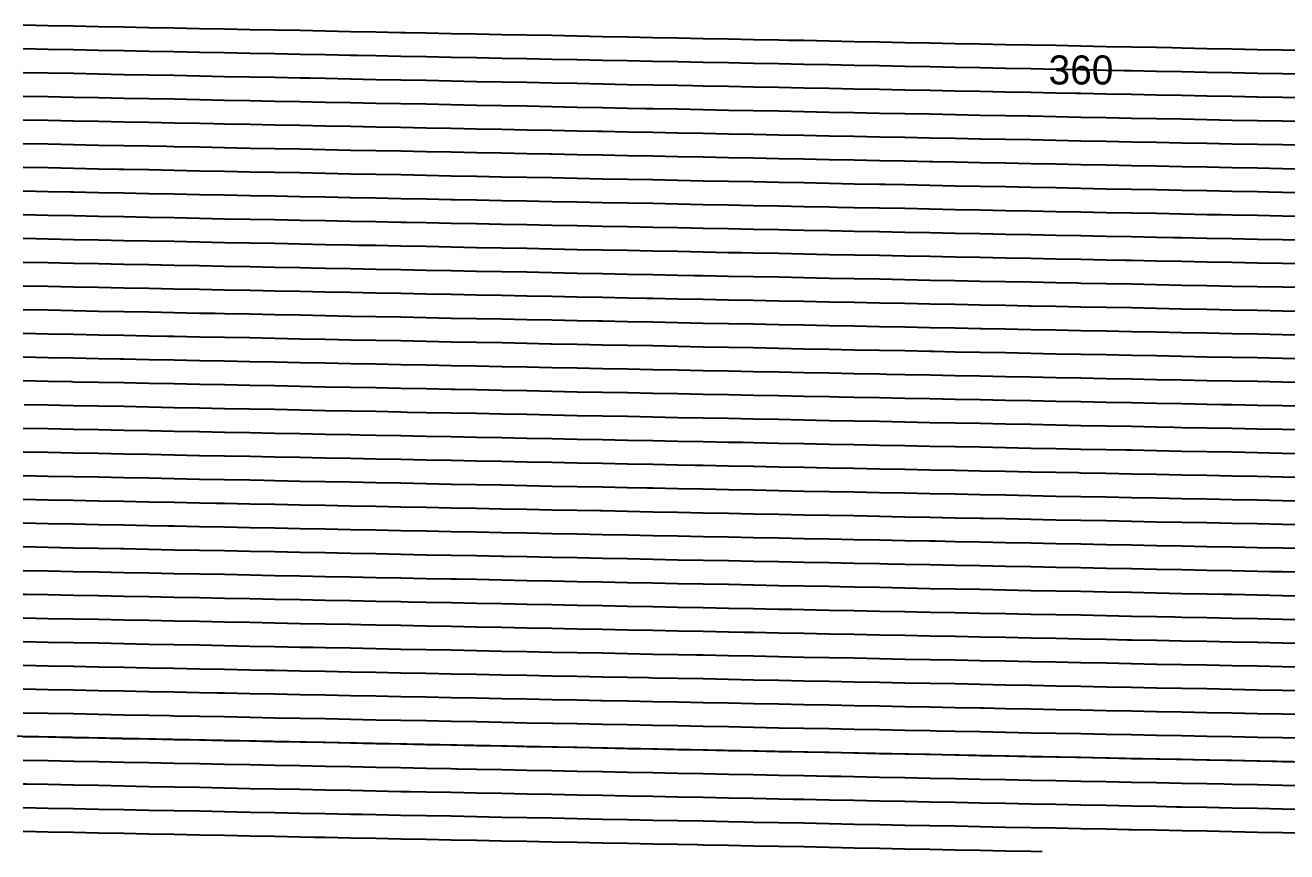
# Model space of a CAD drawing. Header units: metres. Extents: x 2416 to 4584, y 31 to 133.
# Drawn here: x 3918.8 to 4027.4, y 32.7 to 103.9 of the extents above; entities that cross this region are included whole.
import ezdxf
from ezdxf.enums import TextEntityAlignment as Align

# ---------------------------------------------------------------- set-up
doc = ezdxf.new("R2010")
doc.units = ezdxf.units.M
for name, color, linetype in [('Vs_1000', 7, 'Continuous'), ('Vs_1020', 7, 'Continuous'), ('Vs_340', 7, 'Continuous'), ('Vs_360', 7, 'Continuous'), ('Vs_380', 7, 'Continuous'), ('Vs_400', 7, 'Continuous'), ('Vs_420', 7, 'Continuous'), ('Vs_440', 7, 'Continuous'), ('Vs_460', 7, 'Continuous'), ('Vs_480', 7, 'Continuous'), ('Vs_500', 7, 'Continuous'), ('Vs_520', 7, 'Continuous'), ('Vs_540', 7, 'Continuous'), ('Vs_560', 7, 'Continuous'), ('Vs_580', 7, 'Continuous'), ('Vs_600', 7, 'Continuous'), ('Vs_620', 7, 'Continuous'), ('Vs_640', 7, 'Continuous'), ('Vs_660', 7, 'Continuous'), ('Vs_680', 7, 'Continuous'), ('Vs_700', 7, 'Continuous'), ('Vs_720', 7, 'Continuous'), ('Vs_740', 7, 'Continuous'), ('Vs_760', 7, 'Continuous'), ('Vs_780', 7, 'Continuous'), ('Vs_800', 7, 'Continuous'), ('Vs_820', 7, 'Continuous'), ('Vs_840', 7, 'Continuous'), ('Vs_860', 7, 'Continuous'), ('Vs_880', 7, 'Continuous'), ('Vs_900', 7, 'Continuous'), ('Vs_920', 7, 'Continuous'), ('Vs_940', 7, 'Continuous'), ('Vs_960', 7, 'Continuous'), ('Vs_980', 7, 'Continuous')]:
    doc.layers.add(name, color=color, linetype=linetype)

msp = doc.modelspace()

# ---------------------------------------------------------------- linework, layer by layer
at = {"layer": 'Vs_1000'}
msp.add_lwpolyline([(4029.17, 34.31), (4027.01, 34.35), (4024.84, 34.39), (4022.67, 34.44), (4020.5, 34.48), (4018.33, 34.52), (4016.17, 34.57), (4014, 34.61), (4013.76, 34.61), (4011.83, 34.65), (4009.66, 34.69), (4007.49, 34.74), (4005.33, 34.78), (4003.16, 34.82), (4000.99, 34.87), (3998.82, 34.91), (3996.65, 34.95), (3994.49, 34.99), (3992.32, 35.04), (3990.15, 35.08), (3987.98, 35.12), (3985.81, 35.17), (3983.65, 35.21), (3981.48, 35.25), (3980.77, 35.27), (3979.31, 35.3), (3977.14, 35.34), (3974.97, 35.38), (3972.8, 35.42), (3970.64, 35.47), (3968.47, 35.51), (3966.3, 35.55), (3964.13, 35.6), (3961.96, 35.64), (3959.8, 35.68), (3957.63, 35.72), (3955.46, 35.77), (3953.29, 35.81), (3951.12, 35.85), (3948.96, 35.9), (3947.77, 35.92), (3946.79, 35.94), (3944.62, 35.98), (3942.45, 36.02), (3940.28, 36.07), (3938.12, 36.11), (3935.95, 36.15), (3933.78, 36.2), (3931.61, 36.24), (3929.44, 36.28), (3927.28, 36.33), (3925.11, 36.37), (3922.94, 36.41), (3920.77, 36.45), (3918.6, 36.5)], dxfattribs=at)
at = {"layer": 'Vs_1020'}
msp.add_lwpolyline([(4006.33, 32.72), (4005.33, 32.74), (4003.16, 32.78), (4000.99, 32.82), (3998.82, 32.87), (3996.65, 32.91), (3994.49, 32.95), (3992.32, 33), (3990.15, 33.04), (3987.98, 33.08), (3985.81, 33.13), (3983.65, 33.17), (3981.48, 33.21), (3979.31, 33.25), (3977.14, 33.3), (3976.65, 33.31), (3974.97, 33.34), (3972.8, 33.38), (3970.64, 33.43), (3968.47, 33.47), (3966.3, 33.51), (3964.13, 33.55), (3961.96, 33.6), (3959.8, 33.64), (3957.63, 33.68), (3955.46, 33.73), (3953.29, 33.77), (3951.12, 33.81), (3948.96, 33.85), (3946.79, 33.9), (3944.62, 33.94), (3943.66, 33.96), (3942.45, 33.98), (3940.28, 34.03), (3938.12, 34.07), (3935.95, 34.11), (3933.78, 34.16), (3931.61, 34.2), (3929.44, 34.24), (3927.28, 34.28), (3925.11, 34.33), (3922.94, 34.37), (3920.77, 34.41), (3918.6, 34.46)], dxfattribs=at)
at = {"layer": 'Vs_340'}
msp.add_lwpolyline([(4029.17, 101.67), (4027.01, 101.71), (4024.84, 101.75), (4022.67, 101.8), (4020.5, 101.84), (4018.33, 101.88), (4017.48, 101.9), (4016.17, 101.93), (4014, 101.97), (4011.83, 102.01), (4009.66, 102.05), (4007.49, 102.1), (4005.33, 102.14), (4003.16, 102.18), (4000.99, 102.23), (3998.82, 102.27), (3996.65, 102.31), (3994.49, 102.35), (3992.32, 102.4), (3990.15, 102.44), (3987.98, 102.48), (3985.81, 102.53), (3984.49, 102.55), (3983.65, 102.57), (3981.48, 102.61), (3979.31, 102.66), (3977.14, 102.7), (3974.97, 102.74), (3972.8, 102.78), (3970.64, 102.83), (3968.47, 102.87), (3966.3, 102.91), (3964.13, 102.96), (3961.96, 103), (3959.8, 103.04), (3957.63, 103.08), (3955.46, 103.13), (3953.29, 103.17), (3951.5, 103.21), (3951.12, 103.21), (3948.96, 103.26), (3946.79, 103.3), (3944.62, 103.34), (3942.45, 103.39), (3940.28, 103.43), (3938.12, 103.47), (3935.95, 103.51), (3933.78, 103.56), (3931.61, 103.6), (3929.44, 103.64), (3927.28, 103.69), (3925.11, 103.73), (3922.94, 103.77), (3920.77, 103.81), (3918.6, 103.86)], dxfattribs=at)
at = {"layer": 'Vs_360'}
msp.add_lwpolyline([(4029.17, 99.63), (4027.01, 99.67), (4024.84, 99.71), (4022.67, 99.76), (4020.5, 99.8), (4018.33, 99.84), (4016.17, 99.88), (4014, 99.93), (4013.37, 99.94), (4011.83, 99.97), (4009.66, 100.01), (4007.49, 100.06), (4005.33, 100.1), (4003.16, 100.14), (4000.99, 100.18), (3998.82, 100.23), (3996.65, 100.27), (3994.49, 100.31), (3992.32, 100.36), (3990.15, 100.4), (3987.98, 100.44), (3985.81, 100.49), (3983.65, 100.53), (3981.48, 100.57), (3980.38, 100.59), (3979.31, 100.61), (3977.14, 100.66), (3974.97, 100.7), (3972.8, 100.74), (3970.64, 100.79), (3968.47, 100.83), (3966.3, 100.87), (3964.13, 100.91), (3961.96, 100.96), (3959.8, 101), (3957.63, 101.04), (3955.46, 101.09), (3953.29, 101.13), (3951.12, 101.17), (3948.96, 101.22), (3947.38, 101.25), (3946.79, 101.26), (3944.62, 101.3), (3942.45, 101.34), (3940.28, 101.39), (3938.12, 101.43), (3935.95, 101.47), (3933.78, 101.52), (3931.61, 101.56), (3929.44, 101.6), (3927.28, 101.64), (3925.11, 101.69), (3922.94, 101.73), (3920.77, 101.77), (3918.6, 101.82)], dxfattribs=at)
at = {"layer": 'Vs_380'}
msp.add_lwpolyline([(4029.17, 97.59), (4027.01, 97.63), (4024.84, 97.67), (4022.67, 97.71), (4020.5, 97.76), (4018.33, 97.8), (4016.17, 97.84), (4014, 97.89), (4011.83, 97.93), (4009.66, 97.97), (4009.26, 97.98), (4007.49, 98.01), (4005.33, 98.06), (4003.16, 98.1), (4000.99, 98.14), (3998.82, 98.19), (3996.65, 98.23), (3994.49, 98.27), (3992.32, 98.32), (3990.15, 98.36), (3987.98, 98.4), (3985.81, 98.44), (3983.65, 98.49), (3981.48, 98.53), (3979.31, 98.57), (3977.14, 98.62), (3976.26, 98.63), (3974.97, 98.66), (3972.8, 98.7), (3970.64, 98.74), (3968.47, 98.79), (3966.3, 98.83), (3964.13, 98.87), (3961.96, 98.92), (3959.8, 98.96), (3957.63, 99), (3955.46, 99.05), (3953.29, 99.09), (3951.12, 99.13), (3948.96, 99.17), (3946.79, 99.22), (3944.62, 99.26), (3943.27, 99.29), (3942.45, 99.3), (3940.28, 99.35), (3938.12, 99.39), (3935.95, 99.43), (3933.78, 99.47), (3931.61, 99.52), (3929.44, 99.56), (3927.28, 99.6), (3925.11, 99.65), (3922.94, 99.69), (3920.77, 99.73), (3918.6, 99.77)], dxfattribs=at)
at = {"layer": 'Vs_400'}
msp.add_lwpolyline([(4029.17, 95.54), (4027.01, 95.59), (4024.84, 95.63), (4022.67, 95.67), (4020.5, 95.72), (4018.33, 95.76), (4016.17, 95.8), (4014, 95.84), (4011.83, 95.89), (4009.66, 95.93), (4007.49, 95.97), (4005.33, 96.02), (4005.14, 96.02), (4003.16, 96.06), (4000.99, 96.1), (3998.82, 96.15), (3996.65, 96.19), (3994.49, 96.23), (3992.32, 96.27), (3990.15, 96.32), (3987.98, 96.36), (3985.81, 96.4), (3983.65, 96.45), (3981.48, 96.49), (3979.31, 96.53), (3977.14, 96.57), (3974.97, 96.62), (3972.8, 96.66), (3972.15, 96.67), (3970.64, 96.7), (3968.47, 96.75), (3966.3, 96.79), (3964.13, 96.83), (3961.96, 96.88), (3959.8, 96.92), (3957.63, 96.96), (3955.46, 97), (3953.29, 97.05), (3951.12, 97.09), (3948.96, 97.13), (3946.79, 97.18), (3944.62, 97.22), (3942.45, 97.26), (3940.28, 97.3), (3939.16, 97.33), (3938.12, 97.35), (3935.95, 97.39), (3933.78, 97.43), (3931.61, 97.48), (3929.44, 97.52), (3927.28, 97.56), (3925.11, 97.6), (3922.94, 97.65), (3920.77, 97.69), (3918.6, 97.73)], dxfattribs=at)
at = {"layer": 'Vs_420'}
msp.add_lwpolyline([(4029.17, 93.5), (4027.01, 93.55), (4024.84, 93.59), (4022.67, 93.63), (4020.5, 93.67), (4018.33, 93.72), (4016.17, 93.76), (4014, 93.8), (4011.83, 93.85), (4009.66, 93.89), (4007.49, 93.93), (4005.33, 93.98), (4003.16, 94.02), (4001.03, 94.06), (4000.99, 94.06), (3998.82, 94.1), (3996.65, 94.15), (3994.49, 94.19), (3992.32, 94.23), (3990.15, 94.28), (3987.98, 94.32), (3985.81, 94.36), (3983.65, 94.4), (3981.48, 94.45), (3979.31, 94.49), (3977.14, 94.53), (3974.97, 94.58), (3972.8, 94.62), (3970.64, 94.66), (3968.47, 94.71), (3968.04, 94.71), (3966.3, 94.75), (3964.13, 94.79), (3961.96, 94.83), (3959.8, 94.88), (3957.63, 94.92), (3955.46, 94.96), (3953.29, 95.01), (3951.12, 95.05), (3948.96, 95.09), (3946.79, 95.13), (3944.62, 95.18), (3942.45, 95.22), (3940.28, 95.26), (3938.12, 95.31), (3935.95, 95.35), (3935.05, 95.37), (3933.78, 95.39), (3931.61, 95.43), (3929.44, 95.48), (3927.28, 95.52), (3925.11, 95.56), (3922.94, 95.61), (3920.77, 95.65), (3918.6, 95.69)], dxfattribs=at)
at = {"layer": 'Vs_440'}
msp.add_lwpolyline([(4029.17, 91.46), (4027.01, 91.5), (4024.84, 91.55), (4022.67, 91.59), (4020.5, 91.63), (4018.33, 91.68), (4016.17, 91.72), (4014, 91.76), (4011.83, 91.81), (4009.66, 91.85), (4007.49, 91.89), (4005.33, 91.93), (4003.16, 91.98), (4000.99, 92.02), (3998.82, 92.06), (3996.92, 92.1), (3996.65, 92.11), (3994.49, 92.15), (3992.32, 92.19), (3990.15, 92.23), (3987.98, 92.28), (3985.81, 92.32), (3983.65, 92.36), (3981.48, 92.41), (3979.31, 92.45), (3977.14, 92.49), (3974.97, 92.54), (3972.8, 92.58), (3970.64, 92.62), (3968.47, 92.66), (3966.3, 92.71), (3964.13, 92.75), (3963.93, 92.75), (3961.96, 92.79), (3959.8, 92.84), (3957.63, 92.88), (3955.46, 92.92), (3953.29, 92.96), (3951.12, 93.01), (3948.96, 93.05), (3946.79, 93.09), (3944.62, 93.14), (3942.45, 93.18), (3940.28, 93.22), (3938.12, 93.26), (3935.95, 93.31), (3933.78, 93.35), (3931.61, 93.39), (3930.94, 93.41), (3929.44, 93.44), (3927.28, 93.48), (3925.11, 93.52), (3922.94, 93.57), (3920.77, 93.61), (3918.6, 93.65)], dxfattribs=at)
at = {"layer": 'Vs_460'}
msp.add_lwpolyline([(4029.17, 89.42), (4027.01, 89.46), (4025.8, 89.49), (4024.84, 89.51), (4022.67, 89.55), (4020.5, 89.59), (4018.33, 89.64), (4016.17, 89.68), (4014, 89.72), (4011.83, 89.76), (4009.66, 89.81), (4007.49, 89.85), (4005.33, 89.89), (4003.16, 89.94), (4000.99, 89.98), (3998.82, 90.02), (3996.65, 90.06), (3994.49, 90.11), (3992.81, 90.14), (3992.32, 90.15), (3990.15, 90.19), (3987.98, 90.24), (3985.81, 90.28), (3983.65, 90.32), (3981.48, 90.37), (3979.31, 90.41), (3977.14, 90.45), (3974.97, 90.49), (3972.8, 90.54), (3970.64, 90.58), (3968.47, 90.62), (3966.3, 90.67), (3964.13, 90.71), (3961.96, 90.75), (3959.82, 90.79), (3959.8, 90.79), (3957.63, 90.84), (3955.46, 90.88), (3953.29, 90.92), (3951.12, 90.97), (3948.96, 91.01), (3946.79, 91.05), (3944.62, 91.09), (3942.45, 91.14), (3940.28, 91.18), (3938.12, 91.22), (3935.95, 91.27), (3933.78, 91.31), (3931.61, 91.35), (3929.44, 91.4), (3927.28, 91.44), (3926.82, 91.45), (3925.11, 91.48), (3922.94, 91.52), (3920.77, 91.57), (3918.6, 91.61)], dxfattribs=at)
at = {"layer": 'Vs_480'}
msp.add_lwpolyline([(4029.17, 87.38), (4027.01, 87.42), (4024.84, 87.47), (4022.67, 87.51), (4021.69, 87.53), (4020.5, 87.55), (4018.33, 87.59), (4016.17, 87.64), (4014, 87.68), (4011.83, 87.72), (4009.66, 87.77), (4007.49, 87.81), (4005.33, 87.85), (4003.16, 87.89), (4000.99, 87.94), (3998.82, 87.98), (3996.65, 88.02), (3994.49, 88.07), (3992.32, 88.11), (3990.15, 88.15), (3988.7, 88.18), (3987.98, 88.2), (3985.81, 88.24), (3983.65, 88.28), (3981.48, 88.32), (3979.31, 88.37), (3977.14, 88.41), (3974.97, 88.45), (3972.8, 88.5), (3970.64, 88.54), (3968.47, 88.58), (3966.3, 88.62), (3964.13, 88.67), (3961.96, 88.71), (3959.8, 88.75), (3957.63, 88.8), (3955.7, 88.83), (3955.46, 88.84), (3953.29, 88.88), (3951.12, 88.92), (3948.96, 88.97), (3946.79, 89.01), (3944.62, 89.05), (3942.45, 89.1), (3940.28, 89.14), (3938.12, 89.18), (3935.95, 89.23), (3933.78, 89.27), (3931.61, 89.31), (3929.44, 89.35), (3927.28, 89.4), (3925.11, 89.44), (3922.94, 89.48), (3922.71, 89.49), (3920.77, 89.53), (3918.6, 89.57)], dxfattribs=at)
at = {"layer": 'Vs_500'}
msp.add_lwpolyline([(4029.17, 85.34), (4027.01, 85.38), (4024.84, 85.42), (4022.67, 85.47), (4020.5, 85.51), (4018.33, 85.55), (4017.58, 85.57), (4016.17, 85.6), (4014, 85.64), (4011.83, 85.68), (4009.66, 85.72), (4007.49, 85.77), (4005.33, 85.81), (4003.16, 85.85), (4000.99, 85.9), (3998.82, 85.94), (3996.65, 85.98), (3994.49, 86.03), (3992.32, 86.07), (3990.15, 86.11), (3987.98, 86.15), (3985.81, 86.2), (3984.59, 86.22), (3983.65, 86.24), (3981.48, 86.28), (3979.31, 86.33), (3977.14, 86.37), (3974.97, 86.41), (3972.8, 86.45), (3970.64, 86.5), (3968.47, 86.54), (3966.3, 86.58), (3964.13, 86.63), (3961.96, 86.67), (3959.8, 86.71), (3957.63, 86.75), (3955.46, 86.8), (3953.29, 86.84), (3951.59, 86.87), (3951.12, 86.88), (3948.96, 86.93), (3946.79, 86.97), (3944.62, 87.01), (3942.45, 87.06), (3940.28, 87.1), (3938.12, 87.14), (3935.95, 87.18), (3933.78, 87.23), (3931.61, 87.27), (3929.44, 87.31), (3927.28, 87.36), (3925.11, 87.4), (3922.94, 87.44), (3920.77, 87.48), (3918.6, 87.53)], dxfattribs=at)
at = {"layer": 'Vs_520'}
msp.add_lwpolyline([(4029.17, 83.3), (4027.01, 83.34), (4024.84, 83.38), (4022.67, 83.43), (4020.5, 83.47), (4018.33, 83.51), (4016.17, 83.55), (4014, 83.6), (4013.47, 83.61), (4011.83, 83.64), (4009.66, 83.68), (4007.49, 83.73), (4005.33, 83.77), (4003.16, 83.81), (4000.99, 83.86), (3998.82, 83.9), (3996.65, 83.94), (3994.49, 83.98), (3992.32, 84.03), (3990.15, 84.07), (3987.98, 84.11), (3985.81, 84.16), (3983.65, 84.2), (3981.48, 84.24), (3980.47, 84.26), (3979.31, 84.28), (3977.14, 84.33), (3974.97, 84.37), (3972.8, 84.41), (3970.64, 84.46), (3968.47, 84.5), (3966.3, 84.54), (3964.13, 84.58), (3961.96, 84.63), (3959.8, 84.67), (3957.63, 84.71), (3955.46, 84.76), (3953.29, 84.8), (3951.12, 84.84), (3948.96, 84.89), (3947.48, 84.91), (3946.79, 84.93), (3944.62, 84.97), (3942.45, 85.01), (3940.28, 85.06), (3938.12, 85.1), (3935.95, 85.14), (3933.78, 85.19), (3931.61, 85.23), (3929.44, 85.27), (3927.28, 85.31), (3925.11, 85.36), (3922.94, 85.4), (3920.77, 85.44), (3918.6, 85.49)], dxfattribs=at)
at = {"layer": 'Vs_540'}
msp.add_lwpolyline([(4029.17, 81.26), (4027.01, 81.3), (4024.84, 81.34), (4022.67, 81.38), (4020.5, 81.43), (4018.33, 81.47), (4016.17, 81.51), (4014, 81.56), (4011.83, 81.6), (4009.66, 81.64), (4009.35, 81.65), (4007.49, 81.69), (4005.33, 81.73), (4003.16, 81.77), (4000.99, 81.81), (3998.82, 81.86), (3996.65, 81.9), (3994.49, 81.94), (3992.32, 81.99), (3990.15, 82.03), (3987.98, 82.07), (3985.81, 82.11), (3983.65, 82.16), (3981.48, 82.2), (3979.31, 82.24), (3977.14, 82.29), (3976.36, 82.3), (3974.97, 82.33), (3972.8, 82.37), (3970.64, 82.41), (3968.47, 82.46), (3966.3, 82.5), (3964.13, 82.54), (3961.96, 82.59), (3959.8, 82.63), (3957.63, 82.67), (3955.46, 82.72), (3953.29, 82.76), (3951.12, 82.8), (3948.96, 82.84), (3946.79, 82.89), (3944.62, 82.93), (3943.37, 82.95), (3942.45, 82.97), (3940.28, 83.02), (3938.12, 83.06), (3935.95, 83.1), (3933.78, 83.14), (3931.61, 83.19), (3929.44, 83.23), (3927.28, 83.27), (3925.11, 83.32), (3922.94, 83.36), (3920.77, 83.4), (3918.6, 83.45)], dxfattribs=at)
at = {"layer": 'Vs_560'}
msp.add_lwpolyline([(4029.17, 79.21), (4027.01, 79.26), (4024.84, 79.3), (4022.67, 79.34), (4020.5, 79.39), (4018.33, 79.43), (4016.17, 79.47), (4014, 79.52), (4011.83, 79.56), (4009.66, 79.6), (4007.49, 79.64), (4005.33, 79.69), (4005.24, 79.69), (4003.16, 79.73), (4000.99, 79.77), (3998.82, 79.82), (3996.65, 79.86), (3994.49, 79.9), (3992.32, 79.94), (3990.15, 79.99), (3987.98, 80.03), (3985.81, 80.07), (3983.65, 80.12), (3981.48, 80.16), (3979.31, 80.2), (3977.14, 80.24), (3974.97, 80.29), (3972.8, 80.33), (3972.25, 80.34), (3970.64, 80.37), (3968.47, 80.42), (3966.3, 80.46), (3964.13, 80.5), (3961.96, 80.55), (3959.8, 80.59), (3957.63, 80.63), (3955.46, 80.67), (3953.29, 80.72), (3951.12, 80.76), (3948.96, 80.8), (3946.79, 80.85), (3944.62, 80.89), (3942.45, 80.93), (3940.28, 80.97), (3939.26, 80.99), (3938.12, 81.02), (3935.95, 81.06), (3933.78, 81.1), (3931.61, 81.15), (3929.44, 81.19), (3927.28, 81.23), (3925.11, 81.28), (3922.94, 81.32), (3920.77, 81.36), (3918.6, 81.4)], dxfattribs=at)
at = {"layer": 'Vs_580'}
msp.add_lwpolyline([(4029.17, 77.17), (4027.01, 77.22), (4024.84, 77.26), (4022.67, 77.3), (4020.5, 77.35), (4018.33, 77.39), (4016.17, 77.43), (4014, 77.47), (4011.83, 77.52), (4009.66, 77.56), (4007.49, 77.6), (4005.33, 77.65), (4003.16, 77.69), (4001.13, 77.73), (4000.99, 77.73), (3998.82, 77.77), (3996.65, 77.82), (3994.49, 77.86), (3992.32, 77.9), (3990.15, 77.95), (3987.98, 77.99), (3985.81, 78.03), (3983.65, 78.07), (3981.48, 78.12), (3979.31, 78.16), (3977.14, 78.2), (3974.97, 78.25), (3972.8, 78.29), (3970.64, 78.33), (3968.47, 78.38), (3968.14, 78.38), (3966.3, 78.42), (3964.13, 78.46), (3961.96, 78.5), (3959.8, 78.55), (3957.63, 78.59), (3955.46, 78.63), (3953.29, 78.68), (3951.12, 78.72), (3948.96, 78.76), (3946.79, 78.8), (3944.62, 78.85), (3942.45, 78.89), (3940.28, 78.93), (3938.12, 78.98), (3935.95, 79.02), (3935.15, 79.04), (3933.78, 79.06), (3931.61, 79.11), (3929.44, 79.15), (3927.28, 79.19), (3925.11, 79.23), (3922.94, 79.28), (3920.77, 79.32), (3918.6, 79.36)], dxfattribs=at)
at = {"layer": 'Vs_600'}
msp.add_lwpolyline([(4029.17, 75.13), (4027.01, 75.18), (4024.84, 75.22), (4022.67, 75.26), (4020.5, 75.3), (4018.33, 75.35), (4016.17, 75.39), (4014, 75.43), (4011.83, 75.48), (4009.66, 75.52), (4007.49, 75.56), (4005.33, 75.6), (4003.16, 75.65), (4000.99, 75.69), (3998.82, 75.73), (3997.02, 75.77), (3996.65, 75.78), (3994.49, 75.82), (3992.32, 75.86), (3990.15, 75.9), (3987.98, 75.95), (3985.81, 75.99), (3983.65, 76.03), (3981.48, 76.08), (3979.31, 76.12), (3977.14, 76.16), (3974.97, 76.21), (3972.8, 76.25), (3970.64, 76.29), (3968.47, 76.33), (3966.3, 76.38), (3964.13, 76.42), (3964.03, 76.42), (3961.96, 76.46), (3959.8, 76.51), (3957.63, 76.55), (3955.46, 76.59), (3953.29, 76.63), (3951.12, 76.68), (3948.96, 76.72), (3946.79, 76.76), (3944.62, 76.81), (3942.45, 76.85), (3940.28, 76.89), (3938.12, 76.94), (3935.95, 76.98), (3933.78, 77.02), (3931.61, 77.06), (3931.03, 77.08), (3929.44, 77.11), (3927.28, 77.15), (3925.11, 77.19), (3922.94, 77.24), (3920.77, 77.28), (3918.6, 77.32)], dxfattribs=at)
at = {"layer": 'Vs_620'}
msp.add_lwpolyline([(4029.17, 73.09), (4027.01, 73.13), (4025.9, 73.16), (4024.84, 73.18), (4022.67, 73.22), (4020.5, 73.26), (4018.33, 73.31), (4016.17, 73.35), (4014, 73.39), (4011.83, 73.43), (4009.66, 73.48), (4007.49, 73.52), (4005.33, 73.56), (4003.16, 73.61), (4000.99, 73.65), (3998.82, 73.69), (3996.65, 73.73), (3994.49, 73.78), (3992.91, 73.81), (3992.32, 73.82), (3990.15, 73.86), (3987.98, 73.91), (3985.81, 73.95), (3983.65, 73.99), (3981.48, 74.04), (3979.31, 74.08), (3977.14, 74.12), (3974.97, 74.16), (3972.8, 74.21), (3970.64, 74.25), (3968.47, 74.29), (3966.3, 74.34), (3964.13, 74.38), (3961.96, 74.42), (3959.91, 74.46), (3959.8, 74.46), (3957.63, 74.51), (3955.46, 74.55), (3953.29, 74.59), (3951.12, 74.64), (3948.96, 74.68), (3946.79, 74.72), (3944.62, 74.77), (3942.45, 74.81), (3940.28, 74.85), (3938.12, 74.89), (3935.95, 74.94), (3933.78, 74.98), (3931.61, 75.02), (3929.44, 75.07), (3927.28, 75.11), (3926.92, 75.12), (3925.11, 75.15), (3922.94, 75.19), (3920.77, 75.24), (3918.6, 75.28)], dxfattribs=at)
at = {"layer": 'Vs_640'}
msp.add_lwpolyline([(4029.17, 71.05), (4027.01, 71.09), (4024.84, 71.14), (4022.67, 71.18), (4021.79, 71.2), (4020.5, 71.22), (4018.33, 71.26), (4016.17, 71.31), (4014, 71.35), (4011.83, 71.39), (4009.66, 71.44), (4007.49, 71.48), (4005.33, 71.52), (4003.16, 71.56), (4000.99, 71.61), (3998.82, 71.65), (3996.65, 71.69), (3994.49, 71.74), (3992.32, 71.78), (3990.15, 71.82), (3988.8, 71.85), (3987.98, 71.87), (3985.81, 71.91), (3983.65, 71.95), (3981.48, 71.99), (3979.31, 72.04), (3977.14, 72.08), (3974.97, 72.12), (3972.8, 72.17), (3970.64, 72.21), (3968.47, 72.25), (3966.3, 72.29), (3964.13, 72.34), (3961.96, 72.38), (3959.8, 72.42), (3957.63, 72.47), (3955.8, 72.5), (3955.46, 72.51), (3953.29, 72.55), (3951.12, 72.6), (3948.96, 72.64), (3946.79, 72.68), (3944.62, 72.72), (3942.45, 72.77), (3940.28, 72.81), (3938.12, 72.85), (3935.95, 72.9), (3933.78, 72.94), (3931.61, 72.98), (3929.44, 73.02), (3927.28, 73.07), (3925.11, 73.11), (3922.94, 73.15), (3922.81, 73.16), (3920.77, 73.2), (3918.6, 73.24)], dxfattribs=at)
at = {"layer": 'Vs_660'}
msp.add_lwpolyline([(4029.17, 69.01), (4027.01, 69.05), (4024.84, 69.09), (4022.67, 69.14), (4020.5, 69.18), (4018.33, 69.22), (4017.68, 69.24), (4016.17, 69.27), (4014, 69.31), (4011.83, 69.35), (4009.66, 69.39), (4007.49, 69.44), (4005.33, 69.48), (4003.16, 69.52), (4000.99, 69.57), (3998.82, 69.61), (3996.65, 69.65), (3994.49, 69.7), (3992.32, 69.74), (3990.15, 69.78), (3987.98, 69.82), (3985.81, 69.87), (3984.68, 69.89), (3983.65, 69.91), (3981.48, 69.95), (3979.31, 70), (3977.14, 70.04), (3974.97, 70.08), (3972.8, 70.12), (3970.64, 70.17), (3968.47, 70.21), (3966.3, 70.25), (3964.13, 70.3), (3961.96, 70.34), (3959.8, 70.38), (3957.63, 70.43), (3955.46, 70.47), (3953.29, 70.51), (3951.69, 70.54), (3951.12, 70.55), (3948.96, 70.6), (3946.79, 70.64), (3944.62, 70.68), (3942.45, 70.73), (3940.28, 70.77), (3938.12, 70.81), (3935.95, 70.85), (3933.78, 70.9), (3931.61, 70.94), (3929.44, 70.98), (3927.28, 71.03), (3925.11, 71.07), (3922.94, 71.11), (3920.77, 71.15), (3918.7, 71.2)], dxfattribs=at)
at = {"layer": 'Vs_680'}
msp.add_lwpolyline([(4029.17, 66.97), (4027.01, 67.01), (4024.84, 67.05), (4022.67, 67.1), (4020.5, 67.14), (4018.33, 67.18), (4016.17, 67.22), (4014, 67.27), (4013.56, 67.28), (4011.83, 67.31), (4009.66, 67.35), (4007.49, 67.4), (4005.33, 67.44), (4003.16, 67.48), (4000.99, 67.53), (3998.82, 67.57), (3996.65, 67.61), (3994.49, 67.65), (3992.32, 67.7), (3990.15, 67.74), (3987.98, 67.78), (3985.81, 67.83), (3983.65, 67.87), (3981.48, 67.91), (3980.57, 67.93), (3979.31, 67.95), (3977.14, 68), (3974.97, 68.04), (3972.8, 68.08), (3970.64, 68.13), (3968.47, 68.17), (3966.3, 68.21), (3964.13, 68.26), (3961.96, 68.3), (3959.8, 68.34), (3957.63, 68.38), (3955.46, 68.43), (3953.29, 68.47), (3951.12, 68.51), (3948.96, 68.56), (3947.58, 68.58), (3946.79, 68.6), (3944.62, 68.64), (3942.45, 68.68), (3940.28, 68.73), (3938.12, 68.77), (3935.95, 68.81), (3933.78, 68.86), (3931.61, 68.9), (3929.44, 68.94), (3927.28, 68.98), (3925.11, 69.03), (3922.94, 69.07), (3920.77, 69.11), (3918.6, 69.16)], dxfattribs=at)
at = {"layer": 'Vs_700'}
msp.add_lwpolyline([(4029.17, 64.93), (4027.01, 64.97), (4024.84, 65.01), (4022.67, 65.05), (4020.5, 65.1), (4018.33, 65.14), (4016.17, 65.18), (4014, 65.23), (4011.83, 65.27), (4009.66, 65.31), (4009.45, 65.32), (4007.49, 65.36), (4005.33, 65.4), (4003.16, 65.44), (4000.99, 65.48), (3998.82, 65.53), (3996.65, 65.57), (3994.49, 65.61), (3992.32, 65.66), (3990.15, 65.7), (3987.98, 65.74), (3985.81, 65.78), (3983.65, 65.83), (3981.48, 65.87), (3979.31, 65.91), (3977.14, 65.96), (3976.46, 65.97), (3974.97, 66), (3972.8, 66.04), (3970.64, 66.09), (3968.47, 66.13), (3966.3, 66.17), (3964.13, 66.21), (3961.96, 66.26), (3959.8, 66.3), (3957.63, 66.34), (3955.46, 66.39), (3953.29, 66.43), (3951.12, 66.47), (3948.96, 66.51), (3946.79, 66.56), (3944.62, 66.6), (3943.47, 66.62), (3942.45, 66.64), (3940.28, 66.69), (3938.12, 66.73), (3935.95, 66.77), (3933.78, 66.81), (3931.61, 66.86), (3929.44, 66.9), (3927.28, 66.94), (3925.11, 66.99), (3922.94, 67.03), (3920.77, 67.07), (3918.6, 67.12)], dxfattribs=at)
at = {"layer": 'Vs_720'}
msp.add_lwpolyline([(4029.17, 62.88), (4027.01, 62.93), (4024.84, 62.97), (4022.67, 63.01), (4020.5, 63.06), (4018.33, 63.1), (4016.17, 63.14), (4014, 63.19), (4011.83, 63.23), (4009.66, 63.27), (4007.49, 63.31), (4005.34, 63.36), (4005.33, 63.36), (4003.16, 63.4), (4000.99, 63.44), (3998.82, 63.49), (3996.65, 63.53), (3994.49, 63.57), (3992.32, 63.61), (3990.15, 63.66), (3987.98, 63.7), (3985.81, 63.74), (3983.65, 63.79), (3981.48, 63.83), (3979.31, 63.87), (3977.14, 63.92), (3974.97, 63.96), (3972.8, 64), (3972.35, 64.01), (3970.64, 64.04), (3968.47, 64.09), (3966.3, 64.13), (3964.13, 64.17), (3961.96, 64.22), (3959.8, 64.26), (3957.63, 64.3), (3955.46, 64.34), (3953.29, 64.39), (3951.12, 64.43), (3948.96, 64.47), (3946.79, 64.52), (3944.62, 64.56), (3942.45, 64.6), (3940.28, 64.64), (3939.35, 64.66), (3938.12, 64.69), (3935.95, 64.73), (3933.78, 64.77), (3931.61, 64.82), (3929.44, 64.86), (3927.28, 64.9), (3925.11, 64.95), (3922.94, 64.99), (3920.77, 65.03), (3918.6, 65.07)], dxfattribs=at)
at = {"layer": 'Vs_740'}
msp.add_lwpolyline([(4029.17, 60.84), (4027.01, 60.89), (4024.84, 60.93), (4022.67, 60.97), (4020.5, 61.02), (4018.33, 61.06), (4016.17, 61.1), (4014, 61.14), (4011.83, 61.19), (4009.66, 61.23), (4007.49, 61.27), (4005.33, 61.32), (4003.16, 61.36), (4001.23, 61.4), (4000.99, 61.4), (3998.82, 61.44), (3996.65, 61.49), (3994.49, 61.53), (3992.32, 61.57), (3990.15, 61.62), (3987.98, 61.66), (3985.81, 61.7), (3983.65, 61.75), (3981.48, 61.79), (3979.31, 61.83), (3977.14, 61.87), (3974.97, 61.92), (3972.8, 61.96), (3970.64, 62), (3968.47, 62.05), (3968.24, 62.05), (3966.3, 62.09), (3964.13, 62.13), (3961.96, 62.17), (3959.8, 62.22), (3957.63, 62.26), (3955.46, 62.3), (3953.29, 62.35), (3951.12, 62.39), (3948.96, 62.43), (3946.79, 62.47), (3944.62, 62.52), (3942.45, 62.56), (3940.28, 62.6), (3938.12, 62.65), (3935.95, 62.69), (3935.24, 62.7), (3933.78, 62.73), (3931.61, 62.78), (3929.44, 62.82), (3927.28, 62.86), (3925.11, 62.9), (3922.94, 62.95), (3920.77, 62.99), (3918.6, 63.03)], dxfattribs=at)
at = {"layer": 'Vs_760'}
msp.add_lwpolyline([(4029.17, 58.8), (4027.01, 58.85), (4024.84, 58.89), (4022.67, 58.93), (4020.5, 58.97), (4018.33, 59.02), (4016.17, 59.06), (4014, 59.1), (4011.83, 59.15), (4009.66, 59.19), (4007.49, 59.23), (4005.33, 59.27), (4003.16, 59.32), (4000.99, 59.36), (3998.82, 59.4), (3997.12, 59.44), (3996.65, 59.45), (3994.49, 59.49), (3992.32, 59.53), (3990.15, 59.58), (3987.98, 59.62), (3985.81, 59.66), (3983.65, 59.7), (3981.48, 59.75), (3979.31, 59.79), (3977.14, 59.83), (3974.97, 59.88), (3972.8, 59.92), (3970.64, 59.96), (3968.47, 60), (3966.3, 60.05), (3964.13, 60.09), (3964.12, 60.09), (3961.96, 60.13), (3959.8, 60.18), (3957.63, 60.22), (3955.46, 60.26), (3953.29, 60.3), (3951.12, 60.35), (3948.96, 60.39), (3946.79, 60.43), (3944.62, 60.48), (3942.45, 60.52), (3940.28, 60.56), (3938.12, 60.61), (3935.95, 60.65), (3933.78, 60.69), (3931.61, 60.73), (3931.13, 60.74), (3929.44, 60.78), (3927.28, 60.82), (3925.11, 60.86), (3922.94, 60.91), (3920.77, 60.95), (3918.6, 60.99)], dxfattribs=at)
at = {"layer": 'Vs_780'}
msp.add_lwpolyline([(4029.17, 56.76), (4027.01, 56.8), (4026, 56.82), (4024.84, 56.85), (4022.67, 56.89), (4020.5, 56.93), (4018.33, 56.98), (4016.17, 57.02), (4014, 57.06), (4011.83, 57.1), (4009.66, 57.15), (4007.49, 57.19), (4005.33, 57.23), (4003.16, 57.28), (4000.99, 57.32), (3998.82, 57.36), (3996.65, 57.41), (3994.49, 57.45), (3993, 57.48), (3992.32, 57.49), (3990.15, 57.53), (3987.98, 57.58), (3985.81, 57.62), (3983.65, 57.66), (3981.48, 57.71), (3979.31, 57.75), (3977.14, 57.79), (3974.97, 57.83), (3972.8, 57.88), (3970.64, 57.92), (3968.47, 57.96), (3966.3, 58.01), (3964.13, 58.05), (3961.96, 58.09), (3960.01, 58.13), (3959.8, 58.13), (3957.63, 58.18), (3955.46, 58.22), (3953.29, 58.26), (3951.12, 58.31), (3948.96, 58.35), (3946.79, 58.39), (3944.62, 58.44), (3942.45, 58.48), (3940.28, 58.52), (3938.12, 58.56), (3935.95, 58.61), (3933.78, 58.65), (3931.61, 58.69), (3929.44, 58.74), (3927.28, 58.78), (3927.02, 58.78), (3925.11, 58.82), (3922.94, 58.86), (3920.77, 58.91), (3918.6, 58.95)], dxfattribs=at)
at = {"layer": 'Vs_800'}
msp.add_lwpolyline([(4029.17, 54.72), (4027.01, 54.76), (4024.84, 54.81), (4022.67, 54.85), (4021.89, 54.86), (4020.5, 54.89), (4018.33, 54.93), (4016.17, 54.98), (4014, 55.02), (4011.83, 55.06), (4009.66, 55.11), (4007.49, 55.15), (4005.33, 55.19), (4003.16, 55.24), (4000.99, 55.28), (3998.82, 55.32), (3996.65, 55.36), (3994.49, 55.41), (3992.32, 55.45), (3990.15, 55.49), (3988.89, 55.52), (3987.98, 55.54), (3985.81, 55.58), (3983.65, 55.62), (3981.48, 55.66), (3979.31, 55.71), (3977.14, 55.75), (3974.97, 55.79), (3972.8, 55.84), (3970.64, 55.88), (3968.47, 55.92), (3966.3, 55.96), (3964.13, 56.01), (3961.96, 56.05), (3959.8, 56.09), (3957.63, 56.14), (3955.9, 56.17), (3955.46, 56.18), (3953.29, 56.22), (3951.12, 56.27), (3948.96, 56.31), (3946.79, 56.35), (3944.62, 56.39), (3942.45, 56.44), (3940.28, 56.48), (3938.12, 56.52), (3935.95, 56.57), (3933.78, 56.61), (3931.61, 56.65), (3929.44, 56.69), (3927.28, 56.74), (3925.11, 56.78), (3922.94, 56.82), (3922.91, 56.82), (3920.77, 56.87), (3918.6, 56.91)], dxfattribs=at)
at = {"layer": 'Vs_820'}
msp.add_lwpolyline([(4029.17, 52.68), (4027.01, 52.72), (4024.84, 52.76), (4022.67, 52.81), (4020.5, 52.85), (4018.33, 52.89), (4017.77, 52.9), (4016.17, 52.94), (4014, 52.98), (4011.83, 53.02), (4009.66, 53.07), (4007.49, 53.11), (4005.33, 53.15), (4003.16, 53.19), (4000.99, 53.24), (3998.82, 53.28), (3996.65, 53.32), (3994.49, 53.37), (3992.32, 53.41), (3990.15, 53.45), (3987.98, 53.49), (3985.81, 53.54), (3984.78, 53.56), (3983.65, 53.58), (3981.48, 53.62), (3979.31, 53.67), (3977.14, 53.71), (3974.97, 53.75), (3972.8, 53.79), (3970.64, 53.84), (3968.47, 53.88), (3966.3, 53.92), (3964.13, 53.97), (3961.96, 54.01), (3959.8, 54.05), (3957.63, 54.1), (3955.46, 54.14), (3953.29, 54.18), (3951.79, 54.21), (3951.12, 54.22), (3948.96, 54.27), (3946.79, 54.31), (3944.62, 54.35), (3942.45, 54.4), (3940.28, 54.44), (3938.12, 54.48), (3935.95, 54.52), (3933.78, 54.57), (3931.61, 54.61), (3929.44, 54.65), (3927.28, 54.7), (3925.11, 54.74), (3922.94, 54.78), (3920.77, 54.83), (3918.8, 54.86), (3918.6, 54.87)], dxfattribs=at)
at = {"layer": 'Vs_840'}
msp.add_lwpolyline([(4029.17, 50.64), (4027.01, 50.68), (4024.84, 50.72), (4022.67, 50.77), (4020.5, 50.81), (4018.33, 50.85), (4016.17, 50.9), (4014, 50.94), (4013.66, 50.94), (4011.83, 50.98), (4009.66, 51.02), (4007.49, 51.07), (4005.33, 51.11), (4003.16, 51.15), (4000.99, 51.2), (3998.82, 51.24), (3996.65, 51.28), (3994.49, 51.32), (3992.32, 51.37), (3990.15, 51.41), (3987.98, 51.45), (3985.81, 51.5), (3983.65, 51.54), (3981.48, 51.58), (3980.67, 51.6), (3979.31, 51.62), (3977.14, 51.67), (3974.97, 51.71), (3972.8, 51.75), (3970.64, 51.8), (3968.47, 51.84), (3966.3, 51.88), (3964.13, 51.93), (3961.96, 51.97), (3959.8, 52.01), (3957.63, 52.05), (3955.46, 52.1), (3953.29, 52.14), (3951.12, 52.18), (3948.96, 52.23), (3947.68, 52.25), (3946.79, 52.27), (3944.62, 52.31), (3942.45, 52.35), (3940.28, 52.4), (3938.12, 52.44), (3935.95, 52.48), (3933.78, 52.53), (3931.61, 52.57), (3929.44, 52.61), (3927.28, 52.66), (3925.11, 52.7), (3922.94, 52.74), (3920.77, 52.78), (3918.6, 52.83)], dxfattribs=at)
at = {"layer": 'Vs_860'}
msp.add_lwpolyline([(4029.17, 48.6), (4027.01, 48.64), (4024.84, 48.68), (4022.67, 48.73), (4020.5, 48.77), (4018.33, 48.81), (4016.17, 48.85), (4014, 48.9), (4011.83, 48.94), (4009.66, 48.98), (4009.55, 48.98), (4007.49, 49.03), (4005.33, 49.07), (4003.16, 49.11), (4000.99, 49.15), (3998.82, 49.2), (3996.65, 49.24), (3994.49, 49.28), (3992.32, 49.33), (3990.15, 49.37), (3987.98, 49.41), (3985.81, 49.45), (3983.65, 49.5), (3981.48, 49.54), (3979.31, 49.58), (3977.14, 49.63), (3976.56, 49.64), (3974.97, 49.67), (3972.8, 49.71), (3970.64, 49.76), (3968.47, 49.8), (3966.3, 49.84), (3964.13, 49.88), (3961.96, 49.93), (3959.8, 49.97), (3957.63, 50.01), (3955.46, 50.06), (3953.29, 50.1), (3951.12, 50.14), (3948.96, 50.18), (3946.79, 50.23), (3944.62, 50.27), (3943.56, 50.29), (3942.45, 50.31), (3940.28, 50.36), (3938.12, 50.4), (3935.95, 50.44), (3933.78, 50.49), (3931.61, 50.53), (3929.44, 50.57), (3927.28, 50.61), (3925.11, 50.66), (3922.94, 50.7), (3920.77, 50.74), (3918.6, 50.79)], dxfattribs=at)
at = {"layer": 'Vs_880'}
msp.add_lwpolyline([(4029.17, 46.56), (4027.01, 46.6), (4024.84, 46.64), (4022.67, 46.68), (4020.5, 46.73), (4018.33, 46.77), (4016.17, 46.81), (4014, 46.86), (4011.83, 46.9), (4009.66, 46.94), (4007.49, 46.98), (4005.44, 47.03), (4005.33, 47.03), (4003.16, 47.07), (4000.99, 47.11), (3998.82, 47.16), (3996.65, 47.2), (3994.49, 47.24), (3992.32, 47.28), (3990.15, 47.33), (3987.98, 47.37), (3985.81, 47.41), (3983.65, 47.46), (3981.48, 47.5), (3979.31, 47.54), (3977.14, 47.59), (3974.97, 47.63), (3972.8, 47.67), (3972.45, 47.68), (3970.64, 47.71), (3968.47, 47.76), (3966.3, 47.8), (3964.13, 47.84), (3961.96, 47.89), (3959.8, 47.93), (3957.63, 47.97), (3955.46, 48.01), (3953.29, 48.06), (3951.12, 48.1), (3948.96, 48.14), (3946.79, 48.19), (3944.62, 48.23), (3942.45, 48.27), (3940.28, 48.32), (3939.45, 48.33), (3938.12, 48.36), (3935.95, 48.4), (3933.78, 48.44), (3931.61, 48.49), (3929.44, 48.53), (3927.28, 48.57), (3925.11, 48.62), (3922.94, 48.66), (3920.77, 48.7), (3918.6, 48.74)], dxfattribs=at)
at = {"layer": 'Vs_900'}
msp.add_lwpolyline([(4029.17, 44.51), (4027.01, 44.56), (4024.84, 44.6), (4022.67, 44.64), (4020.5, 44.69), (4018.33, 44.73), (4016.17, 44.77), (4014, 44.81), (4011.83, 44.86), (4009.66, 44.9), (4007.49, 44.94), (4005.33, 44.99), (4003.16, 45.03), (4001.33, 45.07), (4000.99, 45.07), (3998.82, 45.11), (3996.65, 45.16), (3994.49, 45.2), (3992.32, 45.24), (3990.15, 45.29), (3987.98, 45.33), (3985.81, 45.37), (3983.65, 45.42), (3981.48, 45.46), (3979.31, 45.5), (3977.14, 45.54), (3974.97, 45.59), (3972.8, 45.63), (3970.64, 45.67), (3968.47, 45.72), (3968.33, 45.72), (3966.3, 45.76), (3964.13, 45.8), (3961.96, 45.84), (3959.8, 45.89), (3957.63, 45.93), (3955.46, 45.97), (3953.29, 46.02), (3951.12, 46.06), (3948.96, 46.1), (3946.79, 46.15), (3944.62, 46.19), (3942.45, 46.23), (3940.28, 46.27), (3938.12, 46.32), (3935.95, 46.36), (3935.34, 46.37), (3933.78, 46.4), (3931.61, 46.45), (3929.44, 46.49), (3927.28, 46.53), (3925.11, 46.57), (3922.94, 46.62), (3920.77, 46.66), (3918.6, 46.7)], dxfattribs=at)
at = {"layer": 'Vs_920'}
msp.add_lwpolyline([(4029.17, 42.47), (4027.01, 42.52), (4024.84, 42.56), (4022.67, 42.6), (4020.5, 42.64), (4018.33, 42.69), (4016.17, 42.73), (4014, 42.77), (4011.83, 42.82), (4009.66, 42.86), (4007.49, 42.9), (4005.33, 42.94), (4003.16, 42.99), (4000.99, 43.03), (3998.82, 43.07), (3997.21, 43.11), (3996.65, 43.12), (3994.49, 43.16), (3992.32, 43.2), (3990.15, 43.25), (3987.98, 43.29), (3985.81, 43.33), (3983.65, 43.37), (3981.48, 43.42), (3979.31, 43.46), (3977.14, 43.5), (3974.97, 43.55), (3972.8, 43.59), (3970.64, 43.63), (3968.47, 43.67), (3966.3, 43.72), (3964.22, 43.76), (3964.13, 43.76), (3961.96, 43.8), (3959.8, 43.85), (3957.63, 43.89), (3955.46, 43.93), (3953.29, 43.98), (3951.12, 44.02), (3948.96, 44.06), (3946.79, 44.1), (3944.62, 44.15), (3942.45, 44.19), (3940.28, 44.23), (3938.12, 44.28), (3935.95, 44.32), (3933.78, 44.36), (3931.61, 44.4), (3931.23, 44.41), (3929.44, 44.45), (3927.28, 44.49), (3925.11, 44.53), (3922.94, 44.58), (3920.77, 44.62), (3918.6, 44.66)], dxfattribs=at)
at = {"layer": 'Vs_940'}
for points in [[(3400.24, 53), (4253.94, 35.98)], [(4029.17, 40.43), (4027.01, 40.47), (4026.09, 40.49), (4024.84, 40.52), (4022.67, 40.56), (4020.5, 40.6), (4018.33, 40.65), (4016.17, 40.69), (4014, 40.73), (4011.83, 40.77), (4009.66, 40.82), (4007.49, 40.86), (4005.33, 40.9), (4003.16, 40.95), (4000.99, 40.99), (3998.82, 41.03), (3996.65, 41.08), (3994.49, 41.12), (3993.1, 41.15), (3992.32, 41.16), (3990.15, 41.2), (3987.98, 41.25), (3985.81, 41.29), (3983.65, 41.33), (3981.48, 41.38), (3979.31, 41.42), (3977.14, 41.46), (3974.97, 41.5), (3972.8, 41.55), (3970.64, 41.59), (3968.47, 41.63), (3966.3, 41.68), (3964.13, 41.72), (3961.96, 41.76), (3960.11, 41.8), (3959.8, 41.81), (3957.63, 41.85), (3955.46, 41.89), (3953.29, 41.93), (3951.12, 41.98), (3948.96, 42.02), (3946.79, 42.06), (3944.62, 42.11), (3942.45, 42.15), (3940.28, 42.19), (3938.12, 42.23), (3935.95, 42.28), (3933.78, 42.32), (3931.61, 42.36), (3929.44, 42.41), (3927.28, 42.45), (3927.12, 42.45), (3925.11, 42.49), (3922.94, 42.53), (3920.77, 42.58), (3918.6, 42.62)]]:
    msp.add_lwpolyline(points, dxfattribs=at)
at = {"layer": 'Vs_960'}
msp.add_lwpolyline([(4029.17, 38.39), (4027.01, 38.43), (4024.84, 38.48), (4022.67, 38.52), (4021.98, 38.53), (4020.5, 38.56), (4018.33, 38.6), (4016.17, 38.65), (4014, 38.69), (4011.83, 38.73), (4009.66, 38.78), (4007.49, 38.82), (4005.33, 38.86), (4003.16, 38.91), (4000.99, 38.95), (3998.82, 38.99), (3996.65, 39.03), (3994.49, 39.08), (3992.32, 39.12), (3990.15, 39.16), (3988.99, 39.19), (3987.98, 39.21), (3985.81, 39.25), (3983.65, 39.29), (3981.48, 39.33), (3979.31, 39.38), (3977.14, 39.42), (3974.97, 39.46), (3972.8, 39.51), (3970.64, 39.55), (3968.47, 39.59), (3966.3, 39.64), (3964.13, 39.68), (3961.96, 39.72), (3959.8, 39.76), (3957.63, 39.81), (3956, 39.84), (3955.46, 39.85), (3953.29, 39.89), (3951.12, 39.94), (3948.96, 39.98), (3946.79, 40.02), (3944.62, 40.06), (3942.45, 40.11), (3940.28, 40.15), (3938.12, 40.19), (3935.95, 40.24), (3933.78, 40.28), (3931.61, 40.32), (3929.44, 40.36), (3927.28, 40.41), (3925.11, 40.45), (3923, 40.49), (3922.94, 40.49), (3920.77, 40.54), (3918.6, 40.58)], dxfattribs=at)
at = {"layer": 'Vs_980'}
msp.add_lwpolyline([(4029.17, 36.35), (4027.01, 36.39), (4024.84, 36.43), (4022.67, 36.48), (4020.5, 36.52), (4018.33, 36.56), (4017.87, 36.57), (4016.17, 36.61), (4014, 36.65), (4011.83, 36.69), (4009.66, 36.74), (4007.49, 36.78), (4005.33, 36.82), (4003.16, 36.86), (4000.99, 36.91), (3998.82, 36.95), (3996.65, 36.99), (3994.49, 37.04), (3992.32, 37.08), (3990.15, 37.12), (3987.98, 37.16), (3985.81, 37.21), (3984.88, 37.23), (3983.65, 37.25), (3981.48, 37.29), (3979.31, 37.34), (3977.14, 37.38), (3974.97, 37.42), (3972.8, 37.47), (3970.64, 37.51), (3968.47, 37.55), (3966.3, 37.59), (3964.13, 37.64), (3961.96, 37.68), (3959.8, 37.72), (3957.63, 37.77), (3955.46, 37.81), (3953.29, 37.85), (3951.89, 37.88), (3951.12, 37.89), (3948.96, 37.94), (3946.79, 37.98), (3944.62, 38.02), (3942.45, 38.07), (3940.28, 38.11), (3938.12, 38.15), (3935.95, 38.19), (3933.78, 38.24), (3931.61, 38.28), (3929.44, 38.32), (3927.28, 38.37), (3925.11, 38.41), (3922.94, 38.45), (3920.77, 38.5), (3918.89, 38.53), (3918.6, 38.54)], dxfattribs=at)

# ---------------------------------------------------------------- texts
at = {"layer": 'Vs_360'}
msp.add_text('360', height=2.5, dxfattribs=at).set_placement((4009.66, 100.01), align=Align.MIDDLE_CENTER)

doc.saveas('drawing.dxf')
